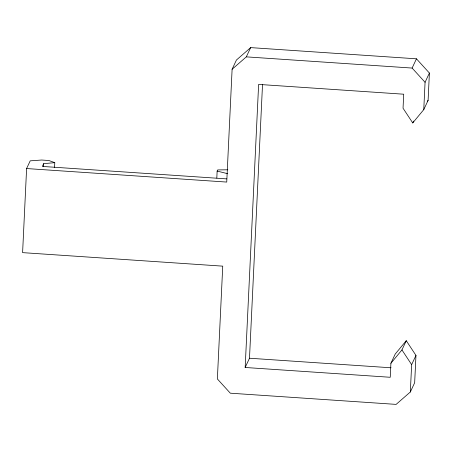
<?xml version="1.0" encoding="UTF-8"?>
<svg xmlns="http://www.w3.org/2000/svg" width="452" height="452" viewBox="0 0 452 452"><rect width="100%" height="100%" fill="white"/><g stroke="black" fill="none" stroke-linecap="round" stroke-linejoin="round"><path stroke-width="0.68" d="M26.6 168.551L22.6 252.634L222.74 266.149L217.372 378.962L230.317 393.189L396.121 404.387L410.331 391.991L414.665 382.742L415.964 355.413L406.269 340.701L395.24 354.012L390.907 363.267L390.24 377.279L245.165 367.482L258.629 84.405L403.709 94.208L403.043 108.22L412.738 122.933L423.767 109.621L428.101 100.367L429.4 73.038L416.456 58.811L250.657 47.613L236.441 60.009L232.108 69.258L226.74 182.071L26.6 168.551L30.211 160.844L41.674 160.025L48.839 160.505L54.782 162.658L54.551 167.562M43.545 166.46L43.674 163.658L54.782 162.658M216.807 178.088L217.141 171.082L217.683 169.924L227.802 169.794M245.165 367.482L249.498 358.227L262.533 84.264M423.767 109.621L425.066 82.292L429.4 73.038M410.331 391.991L411.642 364.64L415.964 355.413M43.674 163.658L42.375 166.432L226.78 178.89M232.108 69.258L246.317 56.862L250.657 47.613M425.066 82.292L412.122 68.066L416.456 58.811M412.738 122.933L413.603 121.085M390.907 363.267L401.947 349.927L406.269 340.701M427.219 101.434L428.101 100.367M246.317 56.862L412.122 68.066M249.498 358.227L391.053 367.787M217.141 171.082L227.712 173.704M401.947 349.927L411.642 364.64"/></g></svg>
